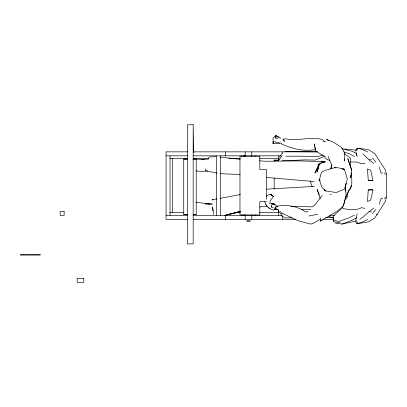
<?xml version="1.0" encoding="UTF-8"?>
<svg xmlns="http://www.w3.org/2000/svg" width="407" height="407" viewBox="0 0 407 407"><rect width="100%" height="100%" fill="white"/><g stroke="black" fill="none" stroke-linecap="round" stroke-linejoin="round"><path stroke-width="0.61" d="M350.661 175.269L350.727 177.813L351.78 170.33L350.422 166.377L350.717 158.277L344.302 153.663M368.269 189.957L367.465 201.47L370.701 200.102L372.898 190.283L372.339 189.637L368.269 189.957L373.041 189.957M269.892 203.724L270.167 200.86L273.575 196.52L270.436 194.154L267.831 195.182L266.346 196.266M273.285 141.901L273.102 143.63L279.797 143.228M273.331 141.229L273.102 143.63L273.036 138.034L275.681 135.724L278.978 137.393M348.326 191.239L346.906 198.306L345.141 198.758M357.163 213.736L355.886 220.019L355.977 222.263L356.797 223.83L368.605 221.8L374.75 218.004L385.337 201.597L386.65 196.545L386.65 175.005L385.337 169.953L374.75 153.541L368.605 149.751L357.855 148.189L355.977 149.288L356.161 150.498M205.856 168.91L205.382 170.686L217.012 173.153M208.547 158.842L209.02 157.061L215.837 156.664M320.334 217.969L320.472 221.123L337.133 211.248L343.335 205.967L346.148 195.701L345.39 186.401L345.538 191.204M343.335 205.967L346.148 195.701M379.268 204.319L381.059 198.489L382.666 198.494M331.964 165.038L330.805 168.656L331.741 164.993L328.103 156.329M324.506 162.083L319.816 163.344L316.936 172.034L318.574 167.954M278.215 160.21C268.259 159.152 279.38 162.851 279.014 158.308M345.716 197.207L347.843 192.475L351.745 185.429L351.806 179.599L351.083 172.67M357.132 149.735L357.855 148.189L362.194 149.511L367.719 151.979M278.978 160.21L282.122 155.606M279.38 157.377L282.097 153.414M322.196 195.487L315.181 204.548L312.744 206.573M372.497 213.512L375.824 209.478M320.472 221.123L321.25 220.223M318.834 163.858L317.669 165.186L319.973 164.474M350.834 186.294L351.745 185.429L350.02 189.509L348.489 190.568M373.84 208.13L369.068 211.671L363.105 217.058L359.757 219.342M342.638 206.41L342.638 207.682L335.5 213.96L333.109 216.651L333.409 220.467L339.112 221.362L349.196 217.776L354.563 215.084M307.967 210.999L306.949 211.869L305.698 212.006C297.39 206.105 286.218 204.126 276.282 206.288M376.399 214.916L377.32 214.255M384.279 198.479L386.157 197.217M320.146 219.287L312.917 223.585L310.475 224.074L297.899 220.64L282.051 213.222M356.532 217.852L352.335 220.243L341.987 224.054L335.434 223.158M319.643 179.543L318.666 180.016L320.37 180.698M367.719 219.571L362.194 222.034L356.797 223.83M324.425 156.364L315.293 160.093L305.158 159.87L294.785 160.317L282.102 160.266M323.173 154.981L318.625 156.349L285.694 156.166M355.977 149.288L356.797 149.043M356.405 220.955L341.987 224.054M224.476 215.522L240.313 211.381L226.261 214.947M259.681 207.051L262.332 206.461L267.099 206.41M240.359 194.556L219.983 198.382M319.816 163.344L325.152 162.032M226.246 215.094L240.242 211.894M364.957 163.171L361.553 163.863L356.98 162.072L350.508 161.961M282.941 139.25L285.836 138.812C297.67 141.331 310.083 136.518 322.023 139.387L323.458 140.456L324.394 141.982M308.816 215.99L317.765 214.336M216.895 198.931L211.95 199.812L213.131 199.949M330.016 194.424L331.257 194.276M363.105 153.973L369.068 159.88L371.505 159.605M207.743 170.986L202.045 171.403L195.965 170.955M266.478 189.174L314.362 186.391M325.514 217.633L333.465 217.516M193.172 124.684L187.306 124.817L187.306 243.986L193.172 243.849L193.172 124.684L193.824 152.594M310.862 209.574L301.501 209.544M292.236 217.857L284.905 217.948L282.097 216.153M204.299 159.661L201.144 159.681L205.84 159.076L208.267 159.29M382.666 173.051L381.059 173.061L379.268 167.231M187.622 151.857L166.061 151.857L166.061 219.307L187.622 219.307M193.213 151.857L316.977 151.857M166.061 155.825L187.566 155.825M193.213 155.825L280.744 155.825M169.668 158.471L187.622 158.471M193.33 158.471L208.547 158.471M228.836 158.471L240.252 158.471M259.274 158.471L278.296 158.471M187.485 159.03L183.74 159.03L183.74 214.586L187.306 214.586M193.101 159.03L196.22 159.051L196.22 214.489L193.249 214.489M183.74 159.147L187.306 159.147M368.269 180.433L372.339 180.759L372.898 180.113L370.701 170.294L367.465 168.92L368.269 180.433L373.041 180.433M266.427 201.719L259.814 201.719L259.814 214.942L239.972 214.942L239.972 156.222L259.814 156.222L259.814 169.449L266.427 169.449L266.427 199.186M273.997 209.284L277.493 209.284M274.165 209.361L277.635 209.361M169.668 212.693L183.816 212.693M235.18 212.693L240.252 212.693M259.274 212.693L278.296 212.693M183.74 214.469L187.485 214.469M193.101 214.469L196.22 214.469M166.061 215.339L187.566 215.339M193.213 215.339L281.878 215.339M193.213 219.307L295.416 219.307M322.685 219.307L333.465 219.307M246.637 220.365L250.274 220.365M246.637 221.688L250.274 221.688M276.058 138.177L277.884 138.182M329.807 215.278L334.783 215.288M275.875 206.441L277.757 206.446M290.924 206.486L312.464 206.827M317.531 151.852L284.905 151.623M203.917 159.396L193.096 159.015M220.08 173.697L240.201 174.476M324.114 161.665L299.359 160.892L265.7 161.264L259.442 160.821M212.652 204.044L204.975 203.836L209.849 204.095M314.102 181.542L266.244 177.432M321.169 161.203L325.508 161.554M220.182 157.138L240.044 159.274M369.068 211.671L371.505 211.945M211.701 204.121L195.696 202.254M340.135 222.71L333.323 221.81L333.282 217.776M323.814 141.443L325.554 141.702M272.659 203.846L270.909 203.576L274.603 204.273L275.056 204.696M281.461 143.259L275.86 142.374L274.542 141.371M334.625 167.715L335.846 167.913M341.951 168.885L344.393 169.276L347.288 178.978L344.938 188.126L346.082 183.496L345.019 188.95L336.268 192.511L325.234 190.898L321.871 187.21L319.383 179.899L321.403 172.431L325.173 170.141L327.37 169.892L336.045 167.272L344.393 169.276L342.562 168.981M274.99 208.023L275.982 208.18L275.534 207.311M264.738 201.765C265.735 206.313 269.485 209.31 273.942 210.205L276.384 206.573L276.068 205.265L273.245 203.938L274.603 204.273L272.624 203.246M364.957 208.374L361.553 207.682C355.993 210.689 349.409 209.809 343.467 208.577L342.638 207.682M276.195 206.237L277.437 206.507M276.068 206.217L277.813 206.593M356.405 150.59L354.161 149.918L341.987 148.82L352.335 151.307L356.532 153.698M328.836 216.412L332.229 217.552M343.859 151.872L349.196 153.775L354.563 156.466M281.156 143.798C291.412 148.55 303.205 151.704 314.55 149.669L315.527 150.234L315.69 150.977L325.249 156.807M274.73 208.084L276.424 208.694M329.731 160.45L325.982 158.893L324.908 157.443M273.275 207.855L272.141 207.255L271.296 205.754L272.909 203.276L273.901 204.055M276.048 135.516L280.738 138.166M328.581 140.68L326.531 139.347L333.048 142.018L341.412 147.258L344.734 153.22L344.454 160.826L344.419 159.035M384.279 173.072L386.157 174.328M369.068 159.88L373.84 163.416M268.376 207.331L269.999 208.786M265.868 204.548L266.921 205.759M372.497 158.033L375.824 162.072M283.491 140.15L284.493 141.366L283.155 138.985M282.112 215.98L278.826 211.264L278.368 209.834M280.372 211.406L282.122 213.96M324.348 189.387L325.234 190.898L324.781 189.769M357.132 221.81L357.855 223.606M319.302 195.085L317.15 189.392L320.217 198.911M351.78 170.33L347.822 158.664L350.422 166.377M310.175 180.759L312.133 186.569M355.886 151.531L357.163 156.614M314.789 145.696L314.489 143.936L314.25 144.75L315.69 150.977L314.987 146.866M213.706 214.387L212.474 207.01M212.49 207.112L213.08 210.668M356.624 153.525L356.903 155.342M275.854 138.182L275.681 135.724L275.839 138.059M271.611 206.039L271.662 207.504M282.448 151.857L282.448 153.556M282.448 215.908L282.448 219.307M278.48 155.825L278.48 160.256M278.48 209.641L278.48 215.339M274.165 160.21L274.165 161.472M274.165 177.854L274.165 189.194M255.077 155.825L255.077 156.222M255.077 214.942L255.077 215.339M251.77 151.857L251.77 156.222M251.77 214.942L251.77 219.307M245.156 151.857L245.182 156.222M245.182 214.942L245.156 219.307M244.749 155.825L244.749 156.222M244.749 214.942L244.749 215.339M244.215 155.825L244.215 156.222M244.215 214.942L244.215 215.339M243.737 155.825L243.737 156.222M243.737 214.942L243.737 215.339M241.855 155.825L241.855 156.222M241.855 214.942L241.855 215.339M225.32 151.857L225.32 155.825M225.32 215.339L225.32 219.307M220.335 155.825L220.335 215.339M216.366 155.825L216.366 215.339M172.675 158.471L172.675 212.693M170.029 155.825L170.029 215.339M315.125 172.593L314.967 173.041L318.971 164.713L315.125 172.593M64.133 211.452L60.165 211.452L60.165 215.42L64.133 215.42L64.133 211.452M40.186 254.685L20.35 254.685L20.35 255.082L40.186 255.082L40.186 254.685M83.776 278.347L77.162 278.347L77.162 282.316L83.776 282.316L83.776 278.347M271.505 194.938L270.436 194.154L273.575 196.52L271.505 194.938"/></g></svg>
